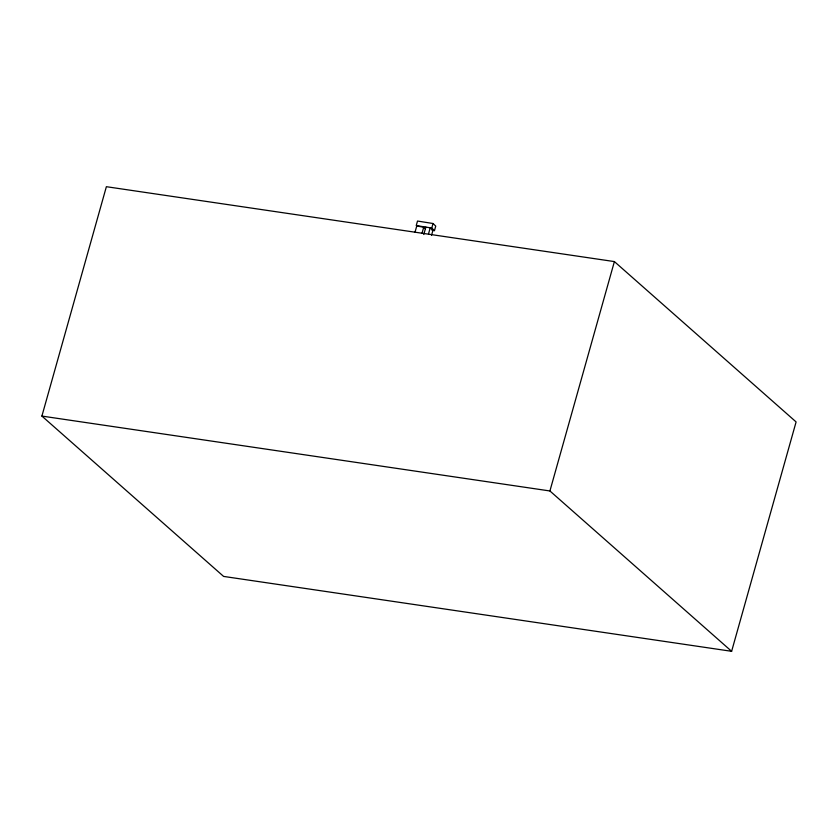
<?xml version="1.0" encoding="UTF-8"?>
<svg xmlns="http://www.w3.org/2000/svg" width="838" height="838" viewBox="0 0 838 838"><rect width="100%" height="100%" fill="white"/><g stroke="black" fill="none" stroke-linecap="round" stroke-linejoin="round"><path stroke-width="1.26" d="M41.9 416.077L106.374 186.696L614.39 261.582L796.1 421.923L731.626 651.304L223.61 576.418L41.9 416.077L549.917 490.963L731.626 651.304M414.999 232.241L416.748 226.051L423.735 227.171L425.421 228.774M421.996 233.352L423.735 227.171M423.777 234.514L425.861 227.088M428.49 233.98L430.229 227.789L432.932 230.366L431.539 235.31M431.769 228.041L433.047 223.516L417.513 221.043L416.235 225.569L431.769 228.041L434.472 230.618L435.75 226.092L433.047 223.516M549.917 490.963L614.39 261.582M432.083 230.241L434.472 230.618"/></g></svg>
